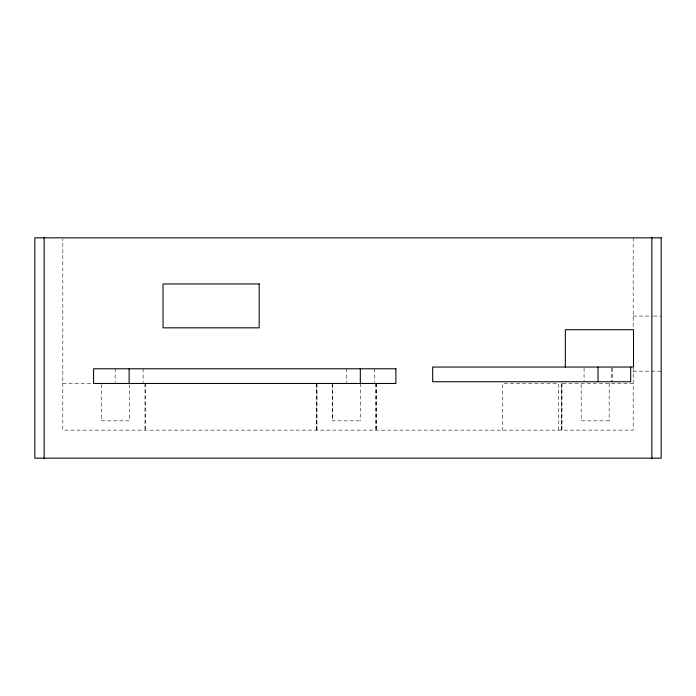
<?xml version="1.0" encoding="UTF-8"?>
<svg xmlns="http://www.w3.org/2000/svg" width="696" height="696" viewBox="0 0 696 696"><rect width="100%" height="100%" fill="white"/><g stroke="black" fill="none" stroke-linecap="round" stroke-linejoin="round"><path stroke-width="0.52" stroke-dasharray="3.48 2.61" d="M633.195 316.088L652.587 316.088M653.657 316.088L661.2 316.088M633.195 371.168L661.2 371.168M62.805 383.47L92.072 383.47M633.195 383.47L561.611 383.47L561.611 430.154M101.311 420.819L129.334 420.819L129.334 384.54M332.505 383.47L332.505 420.819L360.511 420.819M609.183 420.819L581.177 420.819L581.177 383.47M633.195 237.841L633.195 328.051M633.195 367.923L633.195 430.154L62.805 430.154L62.805 238.928M612.002 368.097L612.002 381.747M611.984 368.097L611.984 381.747M609.183 383.47L609.148 420.819M584.075 368.097L584.048 381.747M561.907 383.47L561.907 430.154M561.811 383.47L561.811 430.154M558.392 430.154L558.392 383.47L502.677 383.47L502.677 430.154M376.362 383.47L376.362 430.154M376.171 383.47L376.171 430.154M375.44 383.47L375.44 430.154M374.3 368.776L374.317 382.426M360.511 383.47L360.432 420.819M346.33 368.776L346.347 382.426M332.584 384.54L332.584 420.819M316.941 384.557L316.941 430.154M316.845 383.47L316.845 430.154M316.645 383.47L316.645 430.154M145.194 383.47L145.194 430.154M145.038 383.47L145.038 430.154M143.141 368.776L143.08 382.426M115.188 368.776L115.127 382.426M101.311 384.54L101.425 420.819"/><path stroke-width="1.04" d="M651.865 237.841L651.865 458.159M630.698 367.044L630.698 381.747L432.695 381.747L432.695 367.044L633.499 367.044L633.499 329.704L565.352 329.704L565.352 367.044M598.029 367.044L598.029 381.747M360.319 368.776L360.319 383.47M129.134 368.776L129.134 383.47M44.135 237.841L44.135 458.159M661.2 237.841L34.8 237.841L34.8 458.159L661.2 458.159L661.2 237.841M259.173 283.959L163.021 283.959L163.021 327.833L259.173 327.833L259.173 283.959M395.894 368.776L93.569 368.776L93.569 383.47L395.894 383.47L395.894 368.776"/></g></svg>
